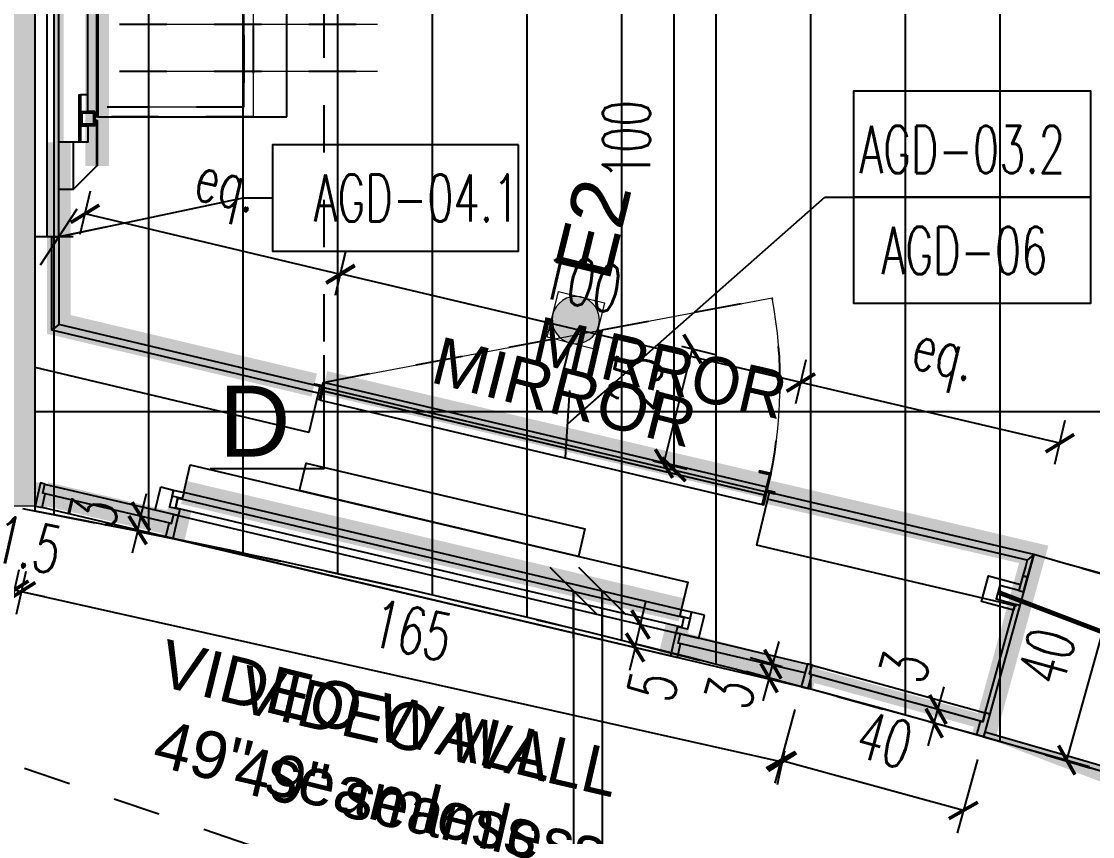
# Model space of a CAD drawing. Extents: x 214 to 401, y 14 to 126.
# Drawn here: x 306.99 to 309.254, y 73.723 to 75.447 of the extents above; entities that cross this region are included whole.
import ezdxf

# ---------------------------------------------------------------- set-up
doc = ezdxf.new("R2010")
doc.units = 0
doc.header["$LTSCALE"] = 0.25
doc.header["$MEASUREMENT"] = 0
for name, pattern in [('CONTINOUS', [0]), ('DASHDOT2', [0.5, 0.25, -0.125, 0, -0.125]), ('DASHED', [0.75, 0.5, -0.25]), ('DOT2', [0.125, 0, -0.125]), ('HIDDEN', [0.375, 0.25, -0.125]), ('NASCOSTA', [0.375, 0.25, -0.125]), ('NASCOSTA2', [0.1875, 0.125, -0.0625]), ('PHANTOM2', [1.25, 0.625, -0.125, 0.125, -0.125, 0.125, -0.125]), ('TRATTEGGIATA', [0.75, 0.5, -0.25])]:
    doc.linetypes.add(name, pattern=pattern)
doc.layers.get('0').update_dxf_attribs({"linetype": 'CONTINUOUS'})
doc.layers.get('DEFPOINTS').update_dxf_attribs({"linetype": 'CONTINUOUS'})
for name, color, linetype in [('A-GLAZING', 2, 'CONTINUOUS'), ('ax-arredo piani', 2, 'CONTINUOUS'), ('ax-arredo piani rossi', 1, 'CONTINUOUS'), ('ax-arredo proiezioni', 1, 'NASCOSTA'), ('ax-arredo sez', 6, 'CONTINUOUS'), ('AX-proiez vestiti', 1, 'NASCOSTA2'), ('AX-QUOTE', 2, 'CONTINUOUS'), ('cont-striped', 181, 'DASHED'), ('floor-tiles', 11, 'CONTINUOUS'), ('MERCHANDISING', 11, 'CONTINUOUS'), ('Pareti02', 3, 'CONTINUOUS'), ('proiezioni', 2, 'NASCOSTA'), ('RIFERIMENTI', 11, 'CONTINUOUS'), ('sezioni 02', 3, 'CONTINUOUS'), ('TESTI', 3, 'CONTINUOUS'), ('Urban', 6, 'CONTINUOUS')]:
    doc.layers.add(name, color=color, linetype=linetype)
for name, color, linetype, lineweight, true_color in [('Col-ALU-pia', 7, 'CONTINUOUS', 40, 0x8080fe), ('col-ALUrigatino-pia', 7, 'TRATTEGGIATA', 40, 0x8080fe), ('Col-mirror-pia', 7, 'CONTINUOUS', 40, 0x8ae2ff), ('Col-rosso-pia', 7, 'CONTINUOUS', 40, 0xb24e1f), ('LD_base', 7, 'CONTINUOUS', 5, 0x646464), ('LD_light', 7, 'CONTINUOUS', 5, 0xf00000), ('R-HATCH', 7, 'CONTINUOUS', 9, 0xbababa), ('R-WALL', 7, 'CONTINUOUS', 9, 0xbababa)]:
    doc.layers.add(name, color=color, linetype=linetype, lineweight=lineweight, true_color=true_color)
for name, color, linetype, true_color in [('Col-LUMINOSO-PIA', 7, 'CONTINUOUS', 0xffd452), ('Col-neutro-pia', 7, 'TRATTEGGIATA', 0xb24e1f), ('Col-urban-pia', 7, 'CONTINOUS', 0x878787), ('floor-ALU', 7, 'CONTINUOUS', 0x8080fe), ('LD_axis', 7, 'DASHDOT2', 0x962eff), ('Sections', 92, 'CONTINUOUS', 0x00bd00)]:
    doc.layers.add(name, color=color, linetype=linetype, true_color=true_color)
doc.layers.add('LD_quote', color=255, linetype='CONTINUOUS', lineweight=9)
doc.layers.add('LD_text', color=255, linetype='CONTINUOUS', lineweight=9)
doc.layers.add('R-BORDER', color=7, linetype='PHANTOM2', true_color=0xdb0000, plot=False)
doc.styles.add('cart-inver', font='Arial.ttf')
doc.styles.add('HZDX', font='')
doc.styles.add('SIMPLEX', font='SIMPLEX.SHX', dxfattribs={"width": 0.65})
doc.styles.get("Standard").update_dxf_attribs({"font": 'Arial.ttf'})
doc.styles.get('HZDX').set_extended_font_data('DicotMedium')
doc.dimstyles.new('METRI', dxfattribs={"dimtxt": 0.2, "dimasz": 0.1, "dimexe": 0.1, "dimexo": 0.0625, "dimgap": 0.09, "dimtad": 1, "dimzin": 0, "dimdsep": 46, "dimtxsty": 'SIMPLEX', "dimblk": 'LINEET2S', "dimcen": 0.09, "dimdle": 0.1, "dimclrt": 3, "dimadec": 0, "dimazin": 0, "dimtfac": 1, "dimtix": 1, "dimtmove": 2, "dimatfit": 3, "dimldrblk": 'LINEET2S', "dimfxl": 1, "dimtolj": 1, "dimarcsym": 0})

# ---------------------------------------------------------------- blocks, each defined once
blk = doc.blocks.new('ax wall 2')
at = {"layer": 'ax-arredo piani'}
blk.add_lwpolyline([(2.396, -0.4822), (1.204, -0.4822), (1.204, -0.0822), (2.396, -0.0822)], close=True, dxfattribs=at)
at = {"layer": 'ax-arredo proiezioni'}
for points in [[(1.204, -0.1022), (1.204, -0.411), (2.396, -0.411), (2.396, -0.1022)], [(1.224, -0.1022), (1.224, -0.391), (2.376, -0.391), (2.376, -0.1022)]]:
    blk.add_lwpolyline(points, dxfattribs=at)
at = {"layer": 'ax-arredo sez'}
for points in [[(2.35, -0.046), (2.45, -0.046), (2.45, -0.043), (2.35, -0.043)], [(2.35, -0.046), (2.45, -0.046), (2.45, -0.043), (2.35, -0.043)], [(2.35, -0.046), (2.385, -0.046), (2.385, -0.061), (2.35, -0.061)], [(2.35, -0.046), (2.385, -0.046), (2.385, -0.061), (2.35, -0.061)], [(2.385, -0.076), (2.415, -0.076), (2.415, -0.046), (2.385, -0.046)], [(2.385, -0.076), (2.415, -0.076), (2.415, -0.046), (2.385, -0.046)], [(2.388, -0.073), (2.412, -0.073), (2.412, -0.049), (2.388, -0.049)], [(2.388, -0.073), (2.412, -0.073), (2.412, -0.049), (2.388, -0.049)], [(2.415, -0.061), (2.45, -0.061), (2.45, -0.046), (2.415, -0.046)], [(2.415, -0.061), (2.45, -0.061), (2.45, -0.046), (2.415, -0.046)], [(2.396, -0.08), (1.204, -0.08), (1.204, -0.081), (2.396, -0.081)], [(2.5, -0.08), (2.404, -0.08), (2.404, -0.081), (2.5, -0.081)]]:
    blk.add_lwpolyline(points, close=True, dxfattribs=at)
for points in [[(2.55, -0.03), (2.5, -0.08), (2.404, -0.08), (2.404, -0.076), (2.415, -0.076), (2.415, -0.061), (2.45, -0.061), (2.45, -0.03), (2.55, -0.03), (2.55, -0.03)], [(2.385, -0.076), (2.385, -0.061), (1.215, -0.061), (1.215, -0.076), (1.204, -0.076), (1.204, -0.08), (2.396, -0.08), (2.396, -0.076), (2.385, -0.076)]]:
    blk.add_lwpolyline(points, dxfattribs=at)
at = {"layer": 'AX-proiez vestiti', "color": 1}
for p, q in [((2.2, -0.1285), (2.2, -0.6735)), ((2.3, -0.1285), (2.3, -0.6735))]:
    blk.add_line(p, q, dxfattribs=at)
at = {"layer": 'DEFPOINTS'}
for p, q in [((2.45, -0.03), (2.45, 0)), ((2.55, -0.03), (2.55, 0)), ((2.65, -0.03), (2.65, 0))]:
    blk.add_line(p, q, dxfattribs=at)
blk = doc.blocks.new('_ArchTick')
at = {"color": 0, "linetype": 'ByBlock', "const_width": 0.15}
blk.add_lwpolyline([(-0.5, -0.5), (0.5, 0.5)], dxfattribs=at)
blk = doc.blocks.new('*D224')
at = {"layer": 'AX-QUOTE', "color": 0, "lineweight": -2, "transparency": 16777216}
for p, q in [((308.6249, 73.9914), (308.5821, 73.8355)), ((308.981, 73.7778), (308.5953, 73.8837)), ((309.0106, 73.8854), (308.9678, 73.7295))]:
    blk.add_line(p, q, dxfattribs=at)
at = {"layer": 'DEFPOINTS', "color": 0, "transparency": 16777216}
for p in [(308.6381, 74.0396), (309.0238, 73.9337), (308.5953, 73.8837)]:
    blk.add_point(p, dxfattribs=at)
at = {"layer": 'AX-QUOTE', "color": 0, "lineweight": -2, "transparency": 16777216, "xscale": 0.05, "yscale": 0.05, "zscale": 0.05}
for p, rotation in [((308.5953, 73.8837), 164.6442727458308), ((308.981, 73.7778), 344.6442727458308)]:
    blk.add_blockref('_ArchTick', p, dxfattribs=dict(at, rotation=rotation))
at = {"layer": 'AX-QUOTE', "color": 3, "transparency": 16777216, "insert": (308.8146, 73.9271), "char_height": 0.1, "attachment_point": 5, "rotation": 344.6443, "style": 'SIMPLEX'}
blk.add_mtext('\\A1;40', dxfattribs=at)
blk = doc.blocks.new('*D225')
at = {"layer": 'AX-QUOTE', "color": 0, "lineweight": -2, "transparency": 16777216}
for p, q in [((309.1799, 74.3053), (309.3557, 74.2561)), ((309.1996, 73.8844), (309.3075, 74.2696)), ((309.072, 73.9202), (309.2478, 73.8709))]:
    blk.add_line(p, q, dxfattribs=at)
at = {"layer": 'DEFPOINTS', "color": 0, "transparency": 16777216}
for p in [(309.1318, 74.3188), (309.3075, 74.2696), (309.0238, 73.9337)]:
    blk.add_point(p, dxfattribs=at)
at = {"layer": 'AX-QUOTE', "color": 0, "lineweight": -2, "transparency": 16777216, "xscale": 0.05, "yscale": 0.05, "zscale": 0.05}
for p, rotation in [((309.3075, 74.2696), 74.3443687500986), ((309.1996, 73.8844), 254.3443687500986)]:
    blk.add_blockref('_ArchTick', p, dxfattribs=dict(at, rotation=rotation))
at = {"layer": 'AX-QUOTE', "color": 3, "transparency": 16777216, "insert": (309.1573, 74.104), "char_height": 0.1, "attachment_point": 5, "rotation": 74.3444, "style": 'SIMPLEX'}
blk.add_mtext('\\A1;40', dxfattribs=at)
blk = doc.blocks.new('*D278')
at = {"layer": 'AX-QUOTE', "color": 0, "lineweight": -2, "transparency": 16777216}
for p, q in [((306.9841, 74.2866), (306.9637, 74.1954)), ((306.9987, 74.2833), (306.9783, 74.1922)), ((306.9746, 74.2442), (306.9258, 74.2552)), ((306.9746, 74.2442), (306.9892, 74.241)), ((306.9892, 74.241), (307.038, 74.23))]:
    blk.add_line(p, q, dxfattribs=at)
at = {"layer": 'DEFPOINTS', "color": 0, "transparency": 16777216}
for p in [(306.995, 74.3354), (307.0096, 74.3321), (306.9892, 74.241)]:
    blk.add_point(p, dxfattribs=at)
at = {"layer": 'AX-QUOTE', "color": 0, "lineweight": -2, "transparency": 16777216, "xscale": 0.05, "yscale": 0.05, "zscale": 0.05}
for p, rotation in [((306.9746, 74.2442), 347.3808438052952), ((306.9892, 74.241), 167.3808438052951)]:
    blk.add_blockref('_ArchTick', p, dxfattribs=dict(at, rotation=rotation))
at = {"layer": 'AX-QUOTE', "color": 3, "transparency": 16777216, "insert": (307.0037, 74.3402), "char_height": 0.1, "attachment_point": 5, "rotation": 347.3808, "style": 'SIMPLEX'}
blk.add_mtext('\\A1;1.5', dxfattribs=at)
blk = doc.blocks.new('*D279')
at = {"layer": 'AX-QUOTE', "color": 0, "lineweight": -2, "transparency": 16777216}
for p, q in [((306.9987, 74.2833), (306.9783, 74.1922)), ((306.9892, 74.241), (308.5981, 73.8808)), ((308.6032, 73.9035), (308.5872, 73.832))]:
    blk.add_line(p, q, dxfattribs=at)
at = {"layer": 'DEFPOINTS', "color": 0, "transparency": 16777216}
for p in [(307.0096, 74.3321), (308.6142, 73.9523), (308.5981, 73.8808)]:
    blk.add_point(p, dxfattribs=at)
at = {"layer": 'AX-QUOTE', "color": 0, "lineweight": -2, "transparency": 16777216, "xscale": 0.05, "yscale": 0.05, "zscale": 0.05}
for p, rotation in [((306.9892, 74.241), 167.3808438052951), ((308.5981, 73.8808), 347.3808438052951)]:
    blk.add_blockref('_ArchTick', p, dxfattribs=dict(at, rotation=rotation))
at = {"layer": 'AX-QUOTE', "color": 3, "transparency": 16777216, "insert": (307.8155, 74.1584), "char_height": 0.1, "attachment_point": 5, "rotation": 347.3808, "style": 'SIMPLEX'}
blk.add_mtext('\\A1;165', dxfattribs=at)
blk = doc.blocks.new('*D324')
at = {"layer": 'AX-QUOTE', "color": 0, "lineweight": -2, "transparency": 16777216}
for p, q in [((308.6268, 74.6383), (308.6486, 74.7316)), ((309.1851, 74.5545), (308.6372, 74.6829)), ((309.1747, 74.5099), (309.1965, 74.6032))]:
    blk.add_line(p, q, dxfattribs=at)
at = {"layer": 'DEFPOINTS', "color": 0, "transparency": 16777216}
for p in [(308.6372, 74.6829), (308.6154, 74.5896, 0), (309.1632, 74.4613)]:
    blk.add_point(p, dxfattribs=at)
at = {"layer": 'AX-QUOTE', "color": 0, "lineweight": -2, "transparency": 16777216, "xscale": 0.05, "yscale": 0.05, "zscale": 0.05}
for p, rotation in [((308.6372, 74.6829), 166.8123879620298), ((309.1851, 74.5545), 346.8123879620298)]:
    blk.add_blockref('_ArchTick', p, dxfattribs=dict(at, rotation=rotation))
at = {"layer": 'AX-QUOTE', "color": 3, "transparency": 16777216, "insert": (308.9378, 74.7323), "char_height": 0.1, "attachment_point": 5, "rotation": 346.8124, "style": 'SIMPLEX'}
blk.add_mtext('\\A1;eq.', dxfattribs=at)
blk = doc.blocks.new('*D325')
at = {"layer": 'AX-QUOTE', "color": 0, "lineweight": -2, "transparency": 16777216}
for p, q in [((307.6536, 74.868), (307.6756, 74.9612)), ((308.6374, 74.6828), (307.6641, 74.9125)), ((308.6268, 74.6383), (308.6488, 74.7315))]:
    blk.add_line(p, q, dxfattribs=at)
at = {"layer": 'DEFPOINTS', "color": 0, "transparency": 16777216}
for p in [(307.6641, 74.9125), (307.6421, 74.8193), (308.6154, 74.5896)]:
    blk.add_point(p, dxfattribs=at)
at = {"layer": 'AX-QUOTE', "color": 0, "lineweight": -2, "transparency": 16777216}
for p, xscale, yscale, zscale, rotation in [((307.6641, 74.9125), 0.05000000000000001, 0.05000000000000001, 0.05000000000000001, 166.7224444167146), ((308.6374, 74.6828), 0.05, 0.05, 0.05, 346.7224444167146)]:
    blk.add_blockref('_ArchTick', p, dxfattribs=dict(at, xscale=xscale, yscale=yscale, zscale=zscale, rotation=rotation))
at = {"layer": 'AX-QUOTE', "color": 3, "transparency": 16777216, "insert": (308.1737, 74.895), "char_height": 0.1, "attachment_point": 5, "rotation": 346.7224, "style": 'SIMPLEX'}
blk.add_mtext('\\A1;100', dxfattribs=at)
blk = doc.blocks.new('*D326')
at = {"layer": 'AX-QUOTE', "color": 0, "lineweight": -2, "transparency": 16777216}
for p, q in [((307.1137, 74.9963), (307.1356, 75.0884)), ((307.664, 74.9114), (307.124, 75.0397)), ((307.6537, 74.8679), (307.6755, 74.96))]:
    blk.add_line(p, q, dxfattribs=at)
at = {"layer": 'DEFPOINTS', "color": 0, "transparency": 16777216}
for p in [(307.124, 75.0397), (307.1021, 74.9476), (307.6421, 74.8193, 0)]:
    blk.add_point(p, dxfattribs=at)
at = {"layer": 'AX-QUOTE', "color": 0, "lineweight": -2, "transparency": 16777216, "xscale": 0.05, "yscale": 0.05, "zscale": 0.05}
for p, rotation in [((307.124, 75.0397), 166.6312481358044), ((307.664, 74.9114), 346.6312481358045)]:
    blk.add_blockref('_ArchTick', p, dxfattribs=dict(at, rotation=rotation))
at = {"layer": 'AX-QUOTE', "color": 3, "transparency": 16777216, "insert": (307.421, 75.0891), "char_height": 0.1, "attachment_point": 5, "rotation": 346.6312, "style": 'SIMPLEX'}
blk.add_mtext('\\A1;eq.', dxfattribs=at)
blk = doc.blocks.new('*D369')
at = {"layer": 'DEFPOINTS', "color": 0, "transparency": 16777216}
for p in [(308.3362, 74.7717, 0), (308.4081, 74.754), (308.2762, 74.5291, 0)]:
    blk.add_point(p, dxfattribs=at)
at = {"layer": 'LD_quote', "color": 0, "lineweight": -2, "transparency": 16777216}
for p, q in [((308.3848, 74.7597), (308.4566, 74.7419)), ((308.348, 74.5113), (308.4081, 74.754)), ((308.3247, 74.5171), (308.3966, 74.4993))]:
    blk.add_line(p, q, dxfattribs=at)
at = {"layer": 'LD_quote', "color": 0, "lineweight": -2, "transparency": 16777216, "xscale": 0.05, "yscale": 0.05, "zscale": 0.05}
for p, rotation in [((308.4081, 74.754), 76.09681349914018), ((308.348, 74.5113), 256.0968134991402)]:
    blk.add_blockref('_ArchTick', p, dxfattribs=dict(at, rotation=rotation))
at = {"layer": 'LD_quote', "color": 3, "transparency": 16777216, "insert": (308.2884, 74.6866), "char_height": 0.1, "attachment_point": 5, "rotation": 76.0968, "style": 'SIMPLEX'}
blk.add_mtext('\\A1;{\\C256;25}', dxfattribs=at)
blk = doc.blocks.new('LINEET2S')
at = {"color": 5}
blk.add_line((0.5, 0.5), (-0.5, -0.5), dxfattribs=at)
blk.add_line((-1, 0), (0, 0))
blk = doc.blocks.new('E2-6')
at = {"layer": 'LD_light'}
h = blk.add_hatch(color=256, dxfattribs=at)
h.dxf.hatch_style = 1
edge = h.paths.add_edge_path()
edge.add_arc((0, 0), 0.05, 0, 360)
blk.add_lwpolyline([(-0.05, -0.05), (0.05, -0.05), (0.05, 0.05), (-0.05, 0.05)], close=True, dxfattribs=at)
blk.add_circle((0, 0), 0.05, dxfattribs=at)
blk = doc.blocks.new('*D394')
at = {"layer": 'DEFPOINTS', "color": 0, "transparency": 16777216}
for p in [(308.3687, 75.5021), (308.3687, 74.499), (308.3687, 74.499)]:
    blk.add_point(p, dxfattribs=at)
at = {"layer": 'LD_quote', "color": 0, "lineweight": -2, "transparency": 16777216}
blk.add_line((308.3687, 75.5021), (308.3687, 74.499), dxfattribs=at)
at = {"layer": 'LD_quote', "color": 0, "lineweight": -2, "transparency": 16777216, "xscale": 0.05, "yscale": 0.05, "zscale": 0.05}
for p, rotation in [((308.3687, 75.5021), 90), ((308.3687, 74.499), 270)]:
    blk.add_blockref('_ArchTick', p, dxfattribs=dict(at, rotation=rotation))
at = {"layer": 'LD_quote', "color": 3, "transparency": 16777216, "insert": (308.2687, 75.1963), "char_height": 0.1, "attachment_point": 5, "rotation": 90, "style": 'SIMPLEX'}
blk.add_mtext('\\A1;100', dxfattribs=at)
blk = doc.blocks.new('*D397')
at = {"layer": 'AX-QUOTE', "color": 0, "lineweight": -2, "transparency": 16777216}
for p, q in [((307.2422, 74.3998), (307.2537, 74.4485)), ((307.2533, 74.3972), (307.1935, 74.4113)), ((307.2353, 74.3706), (307.2422, 74.3998)), ((307.2464, 74.368), (307.1866, 74.3821)), ((307.2353, 74.3706), (307.2238, 74.322))]:
    blk.add_line(p, q, dxfattribs=at)
at = {"layer": 'DEFPOINTS', "color": 0, "transparency": 16777216}
for p in [(307.2422, 74.3998), (307.3019, 74.3857), (307.2951, 74.3565)]:
    blk.add_point(p, dxfattribs=at)
at = {"layer": 'AX-QUOTE', "color": 0, "lineweight": -2, "transparency": 16777216, "xscale": 0.05, "yscale": 0.05, "zscale": 0.05}
for p, rotation in [((307.2422, 74.3998), 256.7216453101644), ((307.2353, 74.3706), 76.7216453101644)]:
    blk.add_blockref('_ArchTick', p, dxfattribs=dict(at, rotation=rotation))
at = {"layer": 'AX-QUOTE', "color": 3, "transparency": 16777216, "insert": (307.1414, 74.4082), "char_height": 0.1, "attachment_point": 5, "rotation": 76.7216, "style": 'SIMPLEX'}
blk.add_mtext('\\A1;3', dxfattribs=at)
blk = doc.blocks.new('*D398')
at = {"layer": 'AX-QUOTE', "color": 0, "lineweight": -2, "transparency": 16777216}
for p, q in [((308.2983, 74.1711), (308.3098, 74.2198)), ((308.2497, 74.1826), (308.2497, 74.1826)), ((308.2869, 74.1225), (308.2983, 74.1711)), ((308.2382, 74.134), (308.2382, 74.134)), ((308.2869, 74.1225), (308.2754, 74.0738))]:
    blk.add_line(p, q, dxfattribs=at)
at = {"layer": 'DEFPOINTS', "color": 0, "transparency": 16777216}
for p in [(308.2983, 74.1711), (308.2984, 74.1711), (308.2869, 74.1225)]:
    blk.add_point(p, dxfattribs=at)
at = {"layer": 'AX-QUOTE', "color": 0, "lineweight": -2, "transparency": 16777216, "xscale": 0.05, "yscale": 0.05, "zscale": 0.05}
for p, rotation in [((308.2983, 74.1711), 256.7181113517117), ((308.2869, 74.1225), 76.71811135171166)]:
    blk.add_blockref('_ArchTick', p, dxfattribs=dict(at, rotation=rotation))
at = {"layer": 'AX-QUOTE', "color": 3, "transparency": 16777216, "insert": (308.3243, 74.0409), "char_height": 0.1, "attachment_point": 5, "rotation": 76.7181, "style": 'SIMPLEX'}
blk.add_mtext('\\A1;5', dxfattribs=at)
blk = doc.blocks.new('*D399')
at = {"layer": 'AX-QUOTE', "color": 0, "lineweight": -2, "transparency": 16777216}
for p, q in [((308.5782, 74.0872), (308.5914, 74.1354)), ((308.5979, 74.0818), (308.53, 74.1004)), ((308.5702, 74.0582), (308.5782, 74.0872)), ((308.5899, 74.0528), (308.522, 74.0715)), ((308.5702, 74.0582), (308.557, 74.01))]:
    blk.add_line(p, q, dxfattribs=at)
at = {"layer": 'DEFPOINTS', "color": 0, "transparency": 16777216}
for p in [(308.5782, 74.0872), (308.6461, 74.0685), (308.6381, 74.0396)]:
    blk.add_point(p, dxfattribs=at)
at = {"layer": 'AX-QUOTE', "color": 0, "lineweight": -2, "transparency": 16777216, "xscale": 0.05, "yscale": 0.05, "zscale": 0.05}
for p, rotation in [((308.5782, 74.0872), 254.6442727458653), ((308.5702, 74.0582), 74.64427274586528)]:
    blk.add_blockref('_ArchTick', p, dxfattribs=dict(at, rotation=rotation))
at = {"layer": 'AX-QUOTE', "color": 3, "transparency": 16777216, "insert": (308.4873, 74.0263), "char_height": 0.1, "attachment_point": 5, "rotation": 74.6443, "style": 'SIMPLEX'}
blk.add_mtext('\\A1;3', dxfattribs=at)
blk = doc.blocks.new('*D400')
at = {"layer": 'AX-QUOTE', "color": 0, "lineweight": -2, "transparency": 16777216}
for p, q in [((308.9273, 73.9913), (308.9405, 74.0395)), ((308.9691, 73.9798), (308.879, 74.0045)), ((308.9193, 73.9624), (308.9273, 73.9913)), ((308.9612, 73.9509), (308.8711, 73.9756)), ((308.9193, 73.9624), (308.9061, 73.9142))]:
    blk.add_line(p, q, dxfattribs=at)
at = {"layer": 'DEFPOINTS', "color": 0, "transparency": 16777216}
for p in [(308.9273, 73.9913), (309.0173, 73.9666), (309.0094, 73.9376)]:
    blk.add_point(p, dxfattribs=at)
at = {"layer": 'AX-QUOTE', "color": 0, "lineweight": -2, "transparency": 16777216, "xscale": 0.05, "yscale": 0.05, "zscale": 0.05}
for p, rotation in [((308.9273, 73.9913), 254.6442728173934), ((308.9193, 73.9624), 74.64427281739336)]:
    blk.add_blockref('_ArchTick', p, dxfattribs=dict(at, rotation=rotation))
at = {"layer": 'AX-QUOTE', "color": 3, "transparency": 16777216, "insert": (308.8566, 74.0816), "char_height": 0.1, "attachment_point": 5, "rotation": 74.6443, "style": 'SIMPLEX'}
blk.add_mtext('\\A1;3', dxfattribs=at)
blk = doc.blocks.new('DALIAN ASOM LIGHT')
at = {"layer": 'LD_base'}
h = blk.add_hatch(color=256, dxfattribs=at)
h.dxf.hatch_style = 1
h.paths.add_polyline_path([(-6.3068, 15.8813), (-6.3068, 2.1811), (-6.4068, 2.1811), (-6.4068, 15.8813)])
for p, q in [((-6.2818, 2.7505), (-6.2818, 14.2505)), ((-6.2568, 2.7505), (-6.2568, 14.2505)), ((-6.1283, 3.2005), (-5.5833, 3.2005)), ((-6.1283, 3.1005), (-5.5833, 3.1005)), ((-6.2268, 2.9505), (-6.2568, 2.9505)), ((-6.2268, 2.8505), (-6.2568, 2.8505)), ((-6.2568, 2.7505), (-6.3068, 2.7505)), ((-6.2268, 2.7505), (-6.2568, 2.7505)), ((-5.698, 2.4427, 0), (-4.7487, 2.6217, 0)), ((-5.7051, 2.4342, 0), (-6.2568, 2.5652)), ((-5.7086, 2.4196, 0), (-6.2718, 2.5534)), ((-5.7281, 2.3368, 0), (-6.3068, 2.4743)), ((-5.7051, 2.4342, 0), (-5.7281, 2.3368, 0)), ((-5.695, 2.442, 0), (-4.7607, 2.2216, 0)), ((-6.014, 2.1635), (-6.2863, 2.2268)), ((-6.0186, 2.1441), (-6.2852, 2.207)), ((-4.9407, 1.9616), (-5.9928, 2.2099)), ((-4.7552, 2.21, 0), (-4.7816, 2.0981, 0)), ((-4.1956, 2.0789), (-4.7552, 2.21, 0)), ((-4.6873, 1.7991), (-6.2921, 2.1778)), ((-4.2094, 2.0667), (-4.7587, 2.1954, 0)), ((-6.0043, 2.1612), (-4.9522, 1.9129)), ((-6.0158, 2.1126), (-4.9637, 1.8643)), ((-4.2323, 1.9694), (-4.7816, 2.0981, 0)), ((-4.6743, 1.8463), (-4.9424, 1.9106)), ((-4.6793, 1.828), (-4.947, 1.8912)), ((-4.316, 1.6971), (-4.6728, 1.7952))]:
    blk.add_line(p, q, dxfattribs=at)
for points in [[(-6.3068, 15.8813), (-6.3068, 2.1811), (-6.4068, 2.1811), (-6.4068, 15.8813), (-6.3068, 15.8813)], [(-6.1808, 3.0155), (-6.1958, 3.0155), (-6.1958, 4.1855), (-6.1808, 4.1855), (-6.1808, 4.1965), (-6.1768, 4.1965), (-6.1768, 3.0045), (-6.1808, 3.0045), (-6.1808, 3.0155)], [(-6.1546, 4.1965), (-5.8458, 4.1965), (-5.8458, 3.0045), (-6.1546, 3.0045)], [(-6.1546, 4.1765), (-5.8658, 4.1765), (-5.8658, 3.0245), (-6.1546, 3.0245)], [(-6.2268, 2.8505), (-6.1768, 2.9005), (-6.1768, 2.9965), (-6.1808, 2.9965), (-6.1808, 2.9855), (-6.1958, 2.9855), (-6.1958, 2.9505), (-6.2268, 2.9505), (-6.2268, 2.8505), (-6.2268, 2.8505)], [(-6.2861, 2.2277), (-6.2958, 2.2299), (-6.3068, 2.1811), (-6.2921, 2.1778), (-6.2856, 2.2071), (-6.2904, 2.2082), (-6.2861, 2.2277)], [(-6.0414, 2.2214), (-6.0143, 2.215), (-6.0227, 2.1794), (-6.0012, 2.1743), (-6.0043, 2.1612), (-6.0529, 2.1727), (-6.0414, 2.2214)], [(-6.014, 2.1635), (-6.0043, 2.1612), (-6.0158, 2.1126), (-6.0304, 2.116), (-6.0235, 2.1452), (-6.0186, 2.1441), (-6.014, 2.1635)], [(-4.2185, 2.0333), (-4.2089, 2.0306), (-4.1956, 2.0789), (-4.2094, 2.0667), (-4.2132, 2.0526), (-4.2132, 2.0526), (-4.2185, 2.0333)], [(-4.2271, 2.0021), (-4.2676, 2.0133), (-4.2754, 1.985), (-4.2349, 1.9738), (-4.2384, 1.9609), (-4.3058, 1.9794), (-4.2909, 2.0336), (-4.2235, 2.0151), (-4.2271, 2.0021)], [(-4.892, 1.9501), (-4.9191, 1.9565), (-4.9275, 1.9209), (-4.9491, 1.926), (-4.9522, 1.9129), (-4.9035, 1.9015), (-4.892, 1.9501)], [(-4.9424, 1.9106), (-4.9522, 1.9129), (-4.9637, 1.8643), (-4.9491, 1.8608), (-4.9422, 1.89), (-4.947, 1.8912), (-4.9424, 1.9106)], [(-4.6644, 1.8446), (-4.6741, 1.8473), (-4.6873, 1.7991), (-4.6728, 1.7951), (-4.6649, 1.824), (-4.6697, 1.8253), (-4.6644, 1.8446)], [(-4.298, 1.744), (-4.2883, 1.7414), (-4.3016, 1.6931), (-4.316, 1.6971), (-4.3081, 1.726), (-4.3033, 1.7247), (-4.298, 1.744)]]:
    blk.add_lwpolyline(points, dxfattribs=at)
for points in [[(-6.1768, 3.0045), (-6.1768, 4.1965), (-6.1758, 4.1965), (-6.1758, 3.0045)], [(-5.7746, 3.0045), (-5.7746, 4.1965), (-6.1746, 4.1965), (-6.1746, 3.0045)], [(-6.2108, 3.0505), (-6.2108, 2.9505), (-6.2138, 2.9505), (-6.2138, 3.0505)], [(-6.2108, 3.0505), (-6.2108, 2.9505), (-6.2138, 2.9505), (-6.2138, 3.0505)], [(-6.2108, 3.0505), (-6.2108, 3.0155), (-6.1958, 3.0155), (-6.1958, 3.0505)], [(-6.2108, 3.0505), (-6.2108, 3.0155), (-6.1958, 3.0155), (-6.1958, 3.0505)], [(-6.1808, 3.0155), (-6.1808, 2.9855), (-6.2108, 2.9855), (-6.2108, 3.0155)], [(-6.1808, 3.0155), (-6.1808, 2.9855), (-6.2108, 2.9855), (-6.2108, 3.0155)], [(-6.1838, 3.0125), (-6.1838, 2.9885), (-6.2078, 2.9885), (-6.2078, 3.0125)], [(-6.1838, 3.0125), (-6.1838, 2.9885), (-6.2078, 2.9885), (-6.2078, 3.0125)], [(-6.1768, 2.9005), (-6.1768, 2.9965), (-6.1758, 2.9965), (-6.1758, 2.9005)], [(-6.1958, 2.9855), (-6.1958, 2.9505), (-6.2108, 2.9505), (-6.2108, 2.9855)], [(-6.1958, 2.9855), (-6.1958, 2.9505), (-6.2108, 2.9505), (-6.2108, 2.9855)], [(-6.2568, 2.5652), (-6.2718, 2.5534), (-6.2718, 2.7505), (-6.2568, 2.7505)], [(-5.7168, 2.4369), (-5.7161, 2.4398), (-5.6996, 2.4359), (-5.698, 2.4427), (-5.695, 2.442), (-5.7038, 2.4051), (-5.7067, 2.4058), (-5.7003, 2.433)], [(-5.6992, 2.4245), (-5.7038, 2.4051), (-4.7694, 2.1846), (-4.7648, 2.204)], [(-4.7632, 2.2109), (-4.7646, 2.205), (-4.7658, 2.2043), (-5.6982, 2.4243), (-5.6989, 2.4255), (-5.6976, 2.4313), (-5.6964, 2.4321), (-4.764, 2.2121)], [(-5.979, 2.2683), (-4.9269, 2.02), (-4.9407, 1.9616), (-5.9928, 2.2099)], [(-5.1581, 2.0746), (-5.7478, 2.2137), (-5.734, 2.2721), (-5.1444, 2.133)], [(-4.7435, 2.2072), (-4.7428, 2.2102), (-4.7594, 2.2141), (-4.7578, 2.2209), (-4.7607, 2.2216), (-4.7694, 2.1846), (-4.7665, 2.1839), (-4.7601, 2.2111)], [(-6.0174, 2.2019), (-6.0227, 2.1794), (-6.0104, 2.1764), (-6.0051, 2.199)], [(-5.9959, 2.1969), (-6.0174, 2.2019), (-6.0143, 2.215), (-5.9928, 2.2099)], [(-6.0039, 2.1971), (-6.0039, 2.1971), (-6.0058, 2.1959), (-6.0097, 2.1795), (-6.0085, 2.1776), (-6.0085, 2.1776), (-4.9411, 1.9257), (-4.9392, 1.9269), (-4.9353, 1.9433), (-4.9365, 1.9452)], [(-4.2174, 1.9995), (-4.2089, 2.0306), (-4.2185, 2.0333), (-4.2271, 2.0021)], [(-4.2252, 1.9712), (-4.2883, 1.7414), (-4.298, 1.744), (-4.2349, 1.9738)], [(-4.9438, 1.9486), (-4.9222, 1.9435), (-4.9191, 1.9565), (-4.9407, 1.9616)], [(-4.9222, 1.9435), (-4.9275, 1.9209), (-4.9399, 1.9238), (-4.9346, 1.9464)], [(-4.3033, 1.7247), (-4.6697, 1.8253), (-4.6644, 1.8446), (-4.298, 1.744)]]:
    blk.add_lwpolyline(points, close=True, dxfattribs=at)
at = {"layer": 'LD_base', "elevation": 0}
blk.add_lwpolyline([(-4.7578, 2.2209), (-4.7509, 2.2501), (-4.7752, 2.2558), (-4.7759, 2.2529), (-4.7545, 2.2478), (-4.7607, 2.2216), (-4.7578, 2.2209)], dxfattribs=at)
at = {"layer": 'LD_base'}
for points in [[(-0.2051, 0.5448, 0.045274), (-4.1956, 2.0789, 0.046312)], [(-0.3765, 0.1862, 0.044733), (-4.3016, 1.6931, 0.046312)]]:
    blk.add_lwpolyline(points, format="xyb", dxfattribs=at)
at = {"layer": 'LD_base', "const_width": 0.01}
blk.add_lwpolyline([(-4.2715, 1.9991), (-0.2452, 0.461)], dxfattribs=at)
at = {"layer": 'LD_base'}
blk.add_arc((-5.698, 2.4427, 0), 0.966, 346.7224, 10.6758, dxfattribs=at)

msp = doc.modelspace()

# ---------------------------------------------------------------- hatches: boundary and pattern name
at = {"layer": 'floor-ALU'}
h = msp.add_hatch(color=256, dxfattribs=at)
h.dxf.hatch_style = 1
edge = h.paths.add_edge_path()
edge.add_arc((302.58108, 51.28769), 23.54462, 63.873871, 74.118991, ccw=False)
edge.add_line((312.94892, 72.42668), (312.95333, 72.43566))
edge.add_arc((302.58108, 51.28769), 23.55462, 63.873871, 74.118991)
edge.add_line((309.02658, 73.94328), (309.02384, 73.93366))
at = {"layer": 'R-HATCH', "ltscale": 10000}
h = msp.add_hatch(color=256, dxfattribs=at)
h.dxf.hatch_style = 1
h.paths.add_polyline_path([(307.01865, 88.12182), (307.01865, 74.42159), (306.91865, 74.42159), (306.91865, 88.12182)])

# ---------------------------------------------------------------- linework, layer by layer
at = {"layer": 'A-GLAZING', "color": 1}
for p, q in [((308.38473, 74.20213), (307.33263, 74.45042)), ((307.32114, 74.40175), (308.37324, 74.15347))]:
    msp.add_line(p, q, dxfattribs=at)
at = {"layer": 'A-GLAZING'}
for points in [[(307.308, 74.44246), (307.30267, 74.41988), (307.31503, 74.41697), (307.32036, 74.43954)], [(307.32153, 74.43762), (307.32153, 74.43762), (307.31963, 74.43645), (307.31575, 74.42004), (307.31694, 74.41814), (307.31694, 74.41814), (308.38433, 74.16623), (308.38623, 74.1674), (308.39011, 74.18381), (308.38893, 74.18571)], [(308.4032, 74.184), (308.39787, 74.16142), (308.38551, 74.16434), (308.39084, 74.18692)]]:
    msp.add_lwpolyline(points, close=True, dxfattribs=at)
at = {"layer": 'A-GLAZING', "color": 252, "linetype": 'DASHED', "true_color": 0x8c8c8c, "const_width": 0.01}
msp.add_lwpolyline([(309.0539, 74.23964), (313.08024, 72.70152)], dxfattribs=at)
at = {"layer": 'ax-arredo piani', "color": 6}
for points in [[(307.34641, 74.50881), (308.39851, 74.26052), (308.38473, 74.20213), (307.33263, 74.45042)], [(308.16727, 74.31509), (307.57765, 74.45424), (307.59143, 74.51264), (308.18105, 74.37349)]]:
    msp.add_lwpolyline(points, close=True, dxfattribs=at)
at = {"layer": 'ax-arredo piani', "elevation": 0}
msp.add_lwpolyline([(308.56763, 74.4614), (308.57452, 74.4906), (308.55019, 74.49634), (308.5495, 74.49342), (308.57091, 74.48837), (308.56471, 74.46209), (308.56763, 74.4614)], dxfattribs=at)
at = {"layer": 'ax-arredo piani rossi'}
for p, q in [((307.63037, 74.68257, 0), (308.56471, 74.46209, 0)), ((308.63812, 74.03959), (307.03329, 74.41831)), ((307.30965, 74.35309), (308.36176, 74.1048)), ((309.00938, 73.93763), (308.65262, 74.03573))]:
    msp.add_line(p, q, dxfattribs=at)
at = {"layer": 'ax-arredo proiezioni', "linetype": 'HIDDEN'}
msp.add_line((307.62745, 74.68326, 0), (308.57673, 74.86221, 0), dxfattribs=at)
msp.add_arc((307.62745, 74.68326, 0), 0.966, 346.72244, 10.67579, dxfattribs=at)
at = {"layer": 'ax-arredo sez'}
for p, q in [((307.62029, 74.67467, 0), (307.06865, 74.80575)), ((307.61684, 74.66007, 0), (307.05365, 74.79388)), ((309.12976, 74.31938), (308.5702, 74.45052, 0)), ((309.11605, 74.30721), (308.56676, 74.43592, 0))]:
    msp.add_line(p, q, dxfattribs=at)
for points in [[(307.06865, 74.80575), (307.05365, 74.79388), (307.05365, 74.99104), (307.06865, 74.99104)], [(307.60861, 74.67743), (307.6093, 74.68035), (307.62585, 74.67645), (307.62745, 74.68326), (307.63037, 74.68257), (307.62165, 74.64559), (307.61873, 74.64627), (307.62516, 74.67353)], [(308.56218, 74.45138), (308.56081, 74.44554), (308.5596, 74.4448), (307.62721, 74.66482), (307.62647, 74.66602), (307.62785, 74.67186), (307.62905, 74.67261), (308.56144, 74.45258)], [(307.62624, 74.66505), (307.62165, 74.64559), (308.55598, 74.4251), (308.56058, 74.44457)], [(308.58188, 74.44776), (308.58257, 74.45068), (308.56602, 74.45459), (308.56763, 74.4614), (308.56471, 74.46209), (308.55598, 74.4251), (308.5589, 74.42441), (308.56533, 74.45167)]]:
    msp.add_lwpolyline(points, close=True, dxfattribs=at)
at = {"layer": 'Col-ALU-pia', "const_width": 0.05}
for points in [[(307.60861, 74.67745), (307.06865, 74.80575), (307.06865, 74.99104)], [(307.01865, 74.42159), (307.02958, 74.47038)], [(309.02384, 73.93366), (309.12976, 74.31938), (308.56533, 74.45167)], [(307.30965, 74.35309), (307.32422, 74.4148)], [(308.36176, 74.1048), (308.37632, 74.16651)], [(308.63812, 74.03959), (308.65136, 74.0878)]]:
    msp.add_lwpolyline(points, dxfattribs=at)
at = {"layer": 'col-ALUrigatino-pia', "const_width": 0.03}
msp.add_lwpolyline([(308.65571, 74.06587), (309.02214, 73.96524)], dxfattribs=at)
at = {"layer": 'Col-LUMINOSO-PIA', "const_width": 0.05}
msp.add_lwpolyline([(307.33263, 74.45042), (308.38473, 74.20212)], dxfattribs=at)
at = {"layer": 'Col-mirror-pia', "const_width": 0.05}
msp.add_lwpolyline([(307.63037, 74.68257), (308.56491, 74.46295)], dxfattribs=at)
at = {"layer": 'Col-neutro-pia', "const_width": 0.02}
msp.add_lwpolyline([(307.06865, 77.69104), (307.06865, 75.19104)], dxfattribs=at)
at = {"layer": 'Col-rosso-pia', "const_width": 0.05}
msp.add_lwpolyline([(307.06865, 75.19104), (307.06865, 74.99104)], dxfattribs=at)
at = {"layer": 'Col-urban-pia', "const_width": 0.05}
for points in [[(307.14965, 75.14104), (307.14965, 77.74104)], [(307.03985, 74.44759), (307.30195, 74.38573)], [(308.38325, 74.13056), (308.64474, 74.06369)]]:
    msp.add_lwpolyline(points, dxfattribs=at)
at = {"layer": 'cont-striped'}
msp.add_lwpolyline([(309.12976, 74.31938), (309.02384, 73.93366, -0.0447326), (312.94892, 72.42668), (313.12031, 72.78537, 0.0452736), (309.12976, 74.31938)], format="xyb", dxfattribs=at)
at = {"layer": 'floor-ALU'}
msp.add_lwpolyline([(309.02384, 73.93366, -0.0447326), (312.94892, 72.42668), (312.95333, 72.43566, 0.0447326), (309.02658, 73.94328)], format="xyb", close=True, dxfattribs=at)
at = {"layer": 'floor-tiles'}
for p, q in [((307.05865, 74.40331), (307.05865, 88.12088)), ((307.25865, 74.3635), (307.25865, 88.12088)), ((307.45865, 74.3219), (307.45865, 88.07088)), ((307.65865, 74.2785), (307.65865, 88.07088)), ((307.85865, 74.23329), (307.85865, 88.07088)), ((308.05865, 74.18625), (308.05865, 88.07088)), ((308.25865, 74.13738), (308.25865, 88.07088)), ((308.45865, 74.08667), (308.45865, 88.07088)), ((308.65865, 74.0341), (308.65865, 88.07088)), ((308.85865, 73.97966), (308.85865, 88.07088)), ((309.05865, 73.92334), (309.05865, 88.07088)), ((314.65865, 74.62088), (307.01865, 74.62088))]:
    msp.add_line(p, q, dxfattribs=at)
msp.add_lwpolyline([(319.26865, 80.76588), (319.21865, 80.76588), (319.21865, 78.60088), (319.26865, 78.60088), (319.26865, 78.20088), (318.39118, 77.32088), (314.65865, 77.32088), (314.65865, 76.25988, 0.5542469), (314.65865, 75.41188), (314.65865, 73.57761), (313.32541, 72.24052, 0.0706155), (307.01865, 74.41106), (307.01865, 88.12088), (307.43865, 88.12088), (307.43866, 88.07088), (309.25866, 88.07088), (309.25865, 88.12088), (312.65865, 88.12088)], format="xyb", dxfattribs=at)
at = {"layer": 'LD_axis'}
msp.add_line((308.14956, 74.76644), (308.10151, 74.5723), dxfattribs=at)
at = {"layer": 'Pareti02'}
for p, q in [((307.04365, 74.99104), (307.04365, 86.49104)), ((307.06865, 74.99104), (307.06865, 86.49104)), ((307.06865, 74.99104), (307.01865, 74.99104)), ((307.59732, 74.57735, 0), (307.01865, 74.71481)), ((307.62029, 74.67467, 0), (307.59732, 74.57735, 0)), ((308.5702, 74.45052, 0), (308.54379, 74.33859, 0)), ((309.09308, 74.20988), (308.54379, 74.33859, 0))]:
    msp.add_line(p, q, dxfattribs=at)
msp.add_lwpolyline([(309.09833, 74.24266), (309.05779, 74.25379), (309.05002, 74.22549), (309.09055, 74.21436), (309.087, 74.20143), (309.01961, 74.21995), (309.03448, 74.2741), (309.10188, 74.25558), (309.09833, 74.24266)], dxfattribs=at)
for points in [[(309.10797, 74.24001), (309.11652, 74.27117), (309.10688, 74.27381), (309.09833, 74.24266)], [(309.1002, 74.21171), (309.03708, 73.98188), (309.02744, 73.98452), (309.09055, 74.21436)]]:
    msp.add_lwpolyline(points, close=True, dxfattribs=at)
at = {"layer": 'proiezioni'}
for points in [[(313.12031, 72.78537, 0.0452736), (309.12976, 74.31938, 0.0463121)], [(312.94892, 72.42668, 0.0447326), (309.02384, 73.93366, 0.0463121)]]:
    msp.add_lwpolyline(points, format="xyb", dxfattribs=at)
at = {"layer": 'R-BORDER'}
msp.add_lwpolyline([(306.96865, 74.42065), (306.96865, 88.12088), (319.26865, 88.12088), (319.26865, 78.20088), (313.32541, 72.24052, 0.0711546), (306.96865, 74.42065, 0.9122584)], format="xyb", dxfattribs=at)
at = {"layer": 'R-WALL', "ltscale": 10000}
msp.add_lwpolyline([(307.01865, 88.12182), (307.01865, 74.42159), (306.91865, 74.42159), (306.91865, 88.12182), (307.01865, 88.12182)], dxfattribs=at)
at = {"layer": 'RIFERIMENTI'}
for points in [[(309.24976, 75.07467), (308.74976, 75.07467), (308.74976, 75.29967), (309.24976, 75.29967)], [(308.04023, 75.18566), (307.52023, 75.18566), (307.52023, 74.96066), (308.04023, 74.96066)], [(308.74976, 75.07467), (309.24976, 75.07467), (309.24976, 74.84967), (308.74976, 74.84967)]]:
    msp.add_lwpolyline(points, close=True, dxfattribs=at)
at = {"layer": 'Sections', "linetype": 'DOT2'}
msp.add_line((306.61751, 73.99593), (313.09871, 71.78952), dxfattribs=at)
msp.add_lwpolyline([(308.68667, 89.08913), (308.68667, 85.86946), (307.81523, 85.86946), (307.7654, 85.86946), (307.62922, 85.86946), (307.62922, 74.74059)], dxfattribs=at)
at = {"layer": 'Sections'}
msp.add_lwpolyline([(307.62922, 74.74059), (307.62922, 74.50026), (307.38889, 74.50026)], dxfattribs=at)
at = {"layer": 'sezioni 02'}
for points in [[(307.03934, 74.4682), (307.02958, 74.47038), (307.01865, 74.42159), (307.03329, 74.41831), (307.03985, 74.44759), (307.03497, 74.44868), (307.03934, 74.4682)], [(307.28396, 74.46191), (307.31108, 74.4555), (307.30267, 74.41988), (307.32422, 74.4148), (307.32114, 74.40175), (307.27248, 74.41325), (307.28396, 74.46191)], [(307.31141, 74.40405), (307.32114, 74.40175), (307.30965, 74.35309), (307.29506, 74.35654), (307.30195, 74.38573), (307.30681, 74.38459), (307.31141, 74.40405)], [(309.10688, 74.27381), (309.11652, 74.27117), (309.12976, 74.31938), (309.11605, 74.30721), (309.11218, 74.2931), (309.11218, 74.2931), (309.10688, 74.27381)], [(308.43339, 74.19065), (308.40628, 74.19704), (308.39787, 74.16142), (308.37632, 74.16651), (308.37324, 74.15347), (308.42191, 74.14199), (308.43339, 74.19065)], [(308.38297, 74.15117), (308.37324, 74.15347), (308.36176, 74.1048), (308.37636, 74.10136), (308.38325, 74.13056), (308.37838, 74.13171), (308.38297, 74.15117)], [(308.661, 74.08515), (308.65136, 74.0878), (308.63812, 74.03959), (308.65258, 74.03561), (308.66053, 74.06454), (308.65571, 74.06587), (308.661, 74.08515)], [(309.02744, 73.98452), (309.03708, 73.98188), (309.02384, 73.93366), (309.00938, 73.93763), (309.01732, 73.96656), (309.02214, 73.96524), (309.02744, 73.98452)]]:
    msp.add_lwpolyline(points, dxfattribs=at)
for points in [[(307.32955, 74.43737), (307.308, 74.44246), (307.31108, 74.4555), (307.33263, 74.45042)], [(308.38165, 74.18909), (308.4032, 74.184), (308.40628, 74.19704), (308.38473, 74.20213)], [(309.02214, 73.96524), (308.65571, 74.06587), (308.661, 74.08515), (309.02744, 73.98452)]]:
    msp.add_lwpolyline(points, close=True, dxfattribs=at)
at = {"layer": 'Urban'}
for p, q in [((307.31141, 74.40405), (307.03913, 74.46728)), ((307.30681, 74.38459), (307.04018, 74.44751)), ((308.6511, 74.08687), (308.38297, 74.15117)), ((308.64607, 74.06853), (308.37838, 74.13171))]:
    msp.add_line(p, q, dxfattribs=at)

# ---------------------------------------------------------------- block references
at = {"layer": 'ax-arredo piani', "xscale": -1, "rotation": 90}
msp.add_blockref('ax wall 2', (307.06865, 77.64104), dxfattribs=at)
at = {"layer": 'LD_base'}
msp.add_blockref('DALIAN ASOM LIGHT', (313.32541, 72.24052), dxfattribs=at)
at = {"layer": 'LD_light', "xscale": -1, "rotation": 76.09681349917982}
msp.add_blockref('E2-6', (308.16158, 74.81498), dxfattribs=at)

# ---------------------------------------------------------------- texts
at = {"layer": 'LD_text', "insert": (308.2315, 74.89365, 0), "char_height": 0.12, "attachment_point": 7, "rotation": 76.09681}
msp.add_mtext_dynamic_manual_height_columns('E2', width=0.3836567, gutter_width=17.5, heights=[0], dxfattribs=at)
at = {"layer": 'MERCHANDISING', "char_height": 0.1, "width": 2.328512, "attachment_point": 2, "rotation": 347.03487, "style": 'HZDX'}
for s, insert in [('MIRROR', (308.35101, 74.76279)), ('VIDEO WALL\\P 49" seamless', (307.86364, 73.9943))]:
    msp.add_mtext(s, dxfattribs=dict(at, insert=insert))
at = {"layer": 'RIFERIMENTI', "char_height": 0.1, "style": 'SIMPLEX'}
for s, insert, width, attachment_point in [('\\pi0.052889;AGD-03.2', (308.70851, 75.2257), 0.5824454, 1), ('AGD-04.1', (308.04215, 75.12315), 0.5211535, 3), ('\\pi0.10087;AGD-06', (308.70723, 75.01216), 0.5824454, 1)]:
    msp.add_mtext(s, dxfattribs=dict(at, insert=insert, width=width, attachment_point=attachment_point))
at = {"layer": 'Sections', "insert": (307.40695, 74.67624), "char_height": 0.15, "width": 1.1575076, "attachment_point": 1, "style": 'cart-inver'}
msp.add_mtext('D', dxfattribs=at)
at = {"layer": 'TESTI', "char_height": 0.1, "attachment_point": 1, "style": 'cart-inver'}
for s, insert, width, rotation in [('MIRROR', (307.87557, 74.78121, 0), 1.1793021, 345.72338), ('\\pi0.15515;VIDEO WALL\\P\\pi0.14628; 49" seamless', (307.14656, 74.17796), 1.1575076, 346.12348)]:
    msp.add_mtext(s, dxfattribs=dict(at, insert=insert, width=width, rotation=rotation))

# ---------------------------------------------------------------- dimensions: what is measured, and where the dimension line sits
at = {"layer": 'AX-QUOTE'}
for p1, p2, distance, override, picture, middle in [((307.64209, 74.8193, 0), (307.10213, 74.94763), -0.09464, {"dimtxt": 0.1, "dimasz": 0.05, "dimexe": 0.05, "dimexo": 0.05, "dimgap": 0.05, "dimdec": 0, "dimlfac": 100, "dimzin": 8, "dimblk": 'ArchTick', "dimdle": 0}, '*D326', (307.42097, 75.08905)), ((309.16324, 74.46126), (308.61536, 74.58964, 0), -0.09577, {"dimtxt": 0.1, "dimasz": 0.05, "dimexe": 0.05, "dimexo": 0.05, "dimgap": 0.05, "dimlfac": 100, "dimzin": 8, "dimblk": 'ArchTick', "dimdle": 0}, '*D324', (308.93777, 74.73228))]:
    dim = msp.add_aligned_dim(p1=p1, p2=p2, distance=distance, text='eq.', dimstyle='METRI', override=override, dxfattribs=at)
    dim.commit()
    dim.dimension.update_dxf_attribs({"geometry": picture, "text_midpoint": middle})
for p1, p2, distance, picture, middle in [((308.61536, 74.58964, 0), (307.64209, 74.8193, 0), -0.09577, '*D325', (308.17369, 74.89501, 0)), ((307.29506, 74.35654), (307.30195, 74.38573), 0.06138, '*D397', (307.14143, 74.4082)), ((306.99498, 74.33538), (307.00962, 74.33211), -0.09341, '*D278', (307.00374, 74.34018)), ((309.02384, 73.93366), (309.13178, 74.31882), -0.18254, '*D225', (309.15729, 74.10397)), ((309.02384, 73.93366), (308.63812, 74.03959), 0.16168, '*D224', (308.81465, 73.92715))]:
    dim = msp.add_aligned_dim(p1=p1, p2=p2, distance=distance, dimstyle='METRI', override={"dimtxt": 0.1, "dimasz": 0.05, "dimexe": 0.05, "dimexo": 0.05, "dimgap": 0.05, "dimlfac": 100, "dimzin": 8, "dimblk": 'ArchTick', "dimdle": 0}, dxfattribs=at)
    dim.commit()
    dim.dimension.update_dxf_attribs({"geometry": picture, "text_midpoint": middle})
dim = msp.add_linear_dim(base=(308.59813, 73.88076), p1=(307.00962, 74.33211), p2=(308.61416, 73.95233), angle=167.38084, dimstyle='METRI', override={"dimtxt": 0.1, "dimasz": 0.05, "dimexe": 0.05, "dimexo": 0.05, "dimgap": 0.05, "dimdec": 0, "dimlfac": 100, "dimzin": 8, "dimblk": 'ArchTick', "dimdle": 0}, dxfattribs=at)
dim.commit()
dim.dimension.update_dxf_attribs({"geometry": '*D279', "text_midpoint": (307.81552, 74.15844)})
for base, p1, p2, angle, picture, middle in [((308.29835, 74.17114), (308.28686, 74.12248), (308.29835, 74.17114), 76.71811, '*D398', (308.32427, 74.04088)), ((308.57817, 74.08718), (308.63812, 74.03959), (308.64607, 74.06853), 74.64427, '*D399', (308.48726, 74.0263)), ((308.92725, 73.9913), (309.00938, 73.93763), (309.01732, 73.96656), 74.64427, '*D400', (308.85663, 74.08157))]:
    dim = msp.add_linear_dim(base=base, p1=p1, p2=p2, angle=angle, dimstyle='METRI', override={"dimtxt": 0.1, "dimasz": 0.05, "dimexe": 0.05, "dimexo": 0.05, "dimgap": 0.05, "dimlfac": 100, "dimzin": 8, "dimblk": 'ArchTick', "dimdle": 0}, dxfattribs=at)
    dim.commit()
    dim.dimension.update_dxf_attribs({"geometry": picture, "text_midpoint": middle, "dimtype": 161})
at = {"layer": 'LD_quote'}
dim = msp.add_linear_dim(base=(308.36865, 74.49899), p1=(308.36865, 75.50209), p2=(308.36865, 74.49899), angle=270, dimstyle='METRI', override={"dimtxt": 0.1, "dimasz": 0.05, "dimexe": 0.05, "dimexo": 0.05, "dimgap": 0.05, "dimdec": 0, "dimlfac": 100, "dimzin": 8, "dimblk": 'ArchTick', "dimdle": 0}, dxfattribs=at)
dim.commit()
dim.dimension.update_dxf_attribs({"geometry": '*D394', "text_midpoint": (308.26865, 75.19627), "dimtype": 161})
dim = msp.add_linear_dim(base=(308.40809, 74.75396, 0), p1=(308.27617, 74.52906), p2=(308.33624, 74.77174), angle=76.09681, text='{\\C256;<>}', dimstyle='METRI', override={"dimtxt": 0.1, "dimasz": 0.05, "dimexe": 0.05, "dimexo": 0.05, "dimgap": 0.05, "dimlfac": 100, "dimzin": 8, "dimblk": 'ArchTick', "dimblk1": 'ArchTick', "dimblk2": 'LINEET2S', "dimdle": 0}, dxfattribs=at)
dim.commit()
dim.dimension.update_dxf_attribs({"geometry": '*D369', "text_midpoint": (308.28839, 74.68658, 0), "dimtype": 160})

# ---------------------------------------------------------------- leaders
at = {"layer": 'MERCHANDISING'}
msp.add_leader([(308.21733, 74.24218), (308.21733, 73.03535), (309.05062, 73.03535)], dimstyle='METRI', override={"dimtxt": 0.1, "dimexe": 0.05, "dimexo": 0.05, "dimgap": 0.05, "dimlfac": 100, "dimzin": 8, "dimdle": 0}, dxfattribs=at)
at = {"layer": 'RIFERIMENTI', "color": 2}
for points in [[(308.14447, 74.5955), (308.68779, 75.07467), (308.74976, 75.07467)], [(307.06865, 74.99104), (307.45825, 75.07316), (307.52023, 75.07316)]]:
    msp.add_leader(points, dimstyle='METRI', override={"dimtxt": 0.1, "dimexe": 0.05, "dimexo": 0.05, "dimgap": 0.05, "dimlfac": 100, "dimzin": 8, "dimdle": 0}, dxfattribs=at)
at = {"layer": 'TESTI', "color": 2}
msp.add_leader([(308.15656, 74.24218), (308.15656, 73.03535), (308.98985, 73.03535)], dimstyle='METRI', override={"dimtxt": 0.1, "dimexe": 0.05, "dimexo": 0.05, "dimgap": 0.05, "dimlfac": 100, "dimzin": 8, "dimdle": 0}, dxfattribs=at)

doc.saveas('drawing.dxf')
